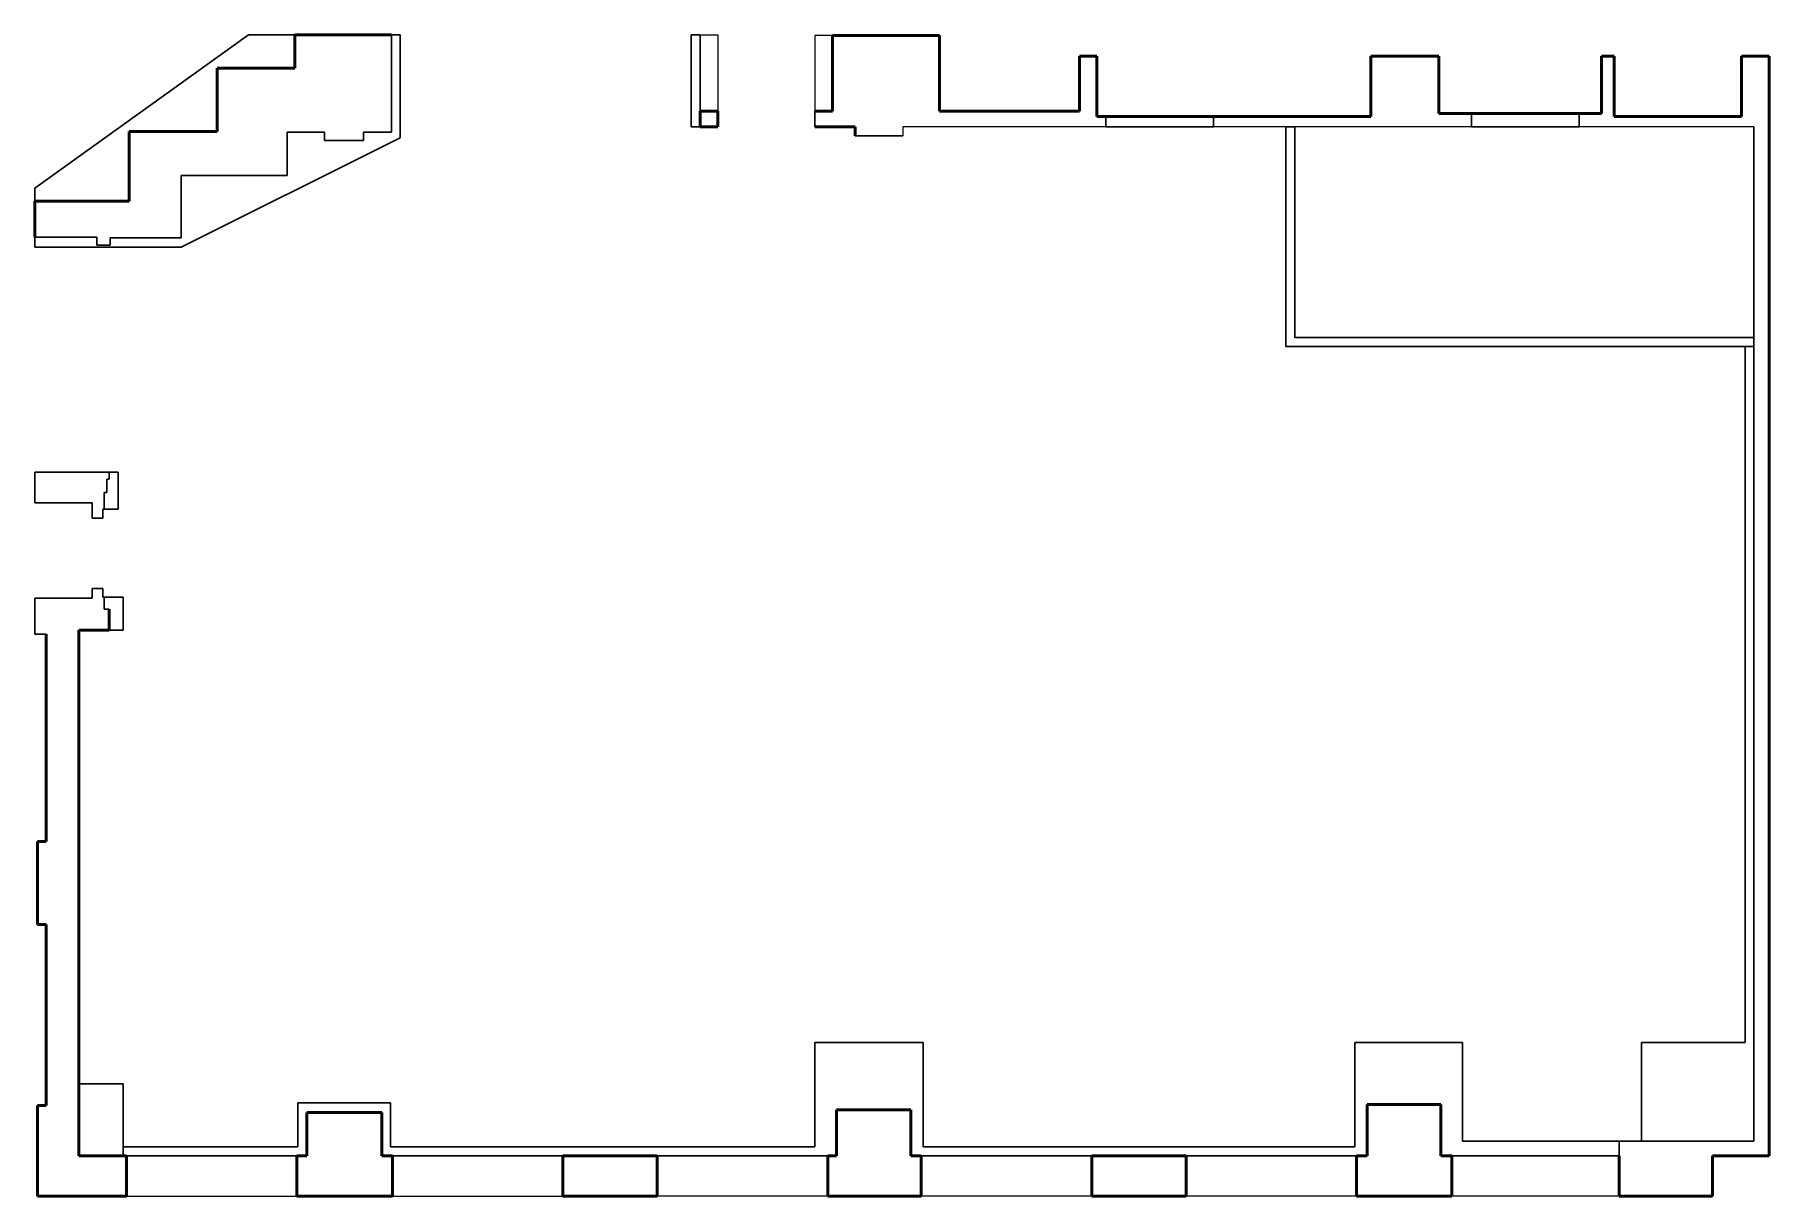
# Model space of a CAD drawing. Header units: millimetres. Extents: x 610 to 20254, y 492 to 13647.
import ezdxf

# ---------------------------------------------------------------- set-up
doc = ezdxf.new("R2010")
doc.units = ezdxf.units.MM
doc.layers.add('B-F-WALL', color=3, linetype='Continuous', lineweight=15)
doc.layers.add('B-I-COL', color=2, linetype='Continuous')
doc.layers.add('B-I-WALL', color=3, linetype='Continuous')

msp = doc.modelspace()

# ---------------------------------------------------------------- linework, layer by layer
for p, q in [((12740, 12722), (13960, 12722)), ((12740, 12602), (12740, 12722)), ((12740, 12722), (13960, 12722)), ((12740, 12602), (12740, 12722)), ((13960, 12602), (12740, 12602)), ((13960, 12602), (12740, 12602)), ((13960, 12722), (13960, 12602)), ((13960, 12722), (13960, 12602)), ((16880, 12754), (18100, 12754)), ((16880, 12602), (16880, 12754)), ((18100, 12602), (16880, 12602)), ((18100, 12754), (18100, 12602))]:
    msp.add_line(p, q)
at = {"layer": 'B-F-WALL'}
for p, q in [((8145, 12782), (8145, 13647)), ((8145, 13647), (8345, 13647)), ((8345, 13647), (8345, 12782)), ((9645, 13637), (9445, 13637)), ((9445, 13637), (9445, 12782)), ((9645, 12782), (9645, 13637)), ((8345, 12782), (8145, 12782)), ((9445, 12782), (9645, 12782))]:
    msp.add_line(p, q, dxfattribs=at)
at = {"layer": 'B-I-COL', "lineweight": 0, "transparency": 33554687}
for p, q in [((3555, 13267), (3555, 13647)), ((3555, 13647), (4650, 13647)), ((9645, 12782), (9645, 13637)), ((2675, 12552), (2675, 13267)), ((2675, 13267), (3555, 13267)), ((8145, 12602), (8145, 12782)), ((8145, 12782), (8345, 12782)), ((8345, 12602), (8345, 12782)), ((10855, 12782), (12440, 12782)), ((9900, 12502), (9900, 12602)), ((20080, 12602), (10440, 12602)), ((10440, 12602), (10440, 12502)), ((12640, 12722), (15740, 12722)), ((16510, 12754), (18352, 12754)), ((18497, 12722), (19940, 12722)), ((20254, 12602), (20254, 952)), ((1680, 11762), (1680, 12552)), ((1680, 12552), (2675, 12552)), ((610, 11352), (610, 11762)), ((610, 11762), (1680, 11762)), ((1455, 7142), (1455, 6902)), ((1455, 6902), (1110, 6902)), ((740, 4509), (740, 6857)), ((640, 3569), (640, 4509)), ((640, 4509), (740, 4509)), ((740, 3569), (640, 3569)), ((740, 1519), (740, 3569)), ((640, 492), (640, 1519)), ((640, 1519), (740, 1519)), ((3690, 952), (3690, 1442)), ((3690, 1442), (4540, 1442)), ((4540, 1442), (4540, 952)), ((9690, 952), (9690, 1472)), ((9690, 1472), (10530, 1472)), ((10530, 1472), (10530, 952)), ((15700, 952), (15700, 1532)), ((15700, 1532), (16535, 1532)), ((16535, 1532), (16535, 952)), ((1110, 952), (1650, 952)), ((1650, 952), (1650, 492)), ((3580, 492), (3580, 952)), ((3580, 952), (3690, 952)), ((4540, 952), (4660, 952)), ((4660, 952), (4660, 492)), ((6590, 492), (6590, 952)), ((6590, 952), (7660, 952)), ((7660, 952), (7660, 492)), ((9590, 492), (9590, 952)), ((9590, 952), (9690, 952)), ((10530, 952), (10650, 952)), ((10650, 952), (10650, 492)), ((12580, 492), (12580, 952)), ((12580, 952), (13650, 952)), ((13650, 952), (13650, 492)), ((15580, 492), (15580, 952)), ((15580, 952), (15700, 952)), ((16535, 952), (16660, 952)), ((16660, 952), (16660, 492)), ((18555, 492), (18555, 952)), ((20254, 952), (19610, 952)), ((19610, 952), (19610, 492)), ((1650, 492), (640, 492)), ((4660, 492), (3580, 492)), ((7660, 492), (6590, 492)), ((10650, 492), (9590, 492)), ((13650, 492), (12580, 492)), ((16660, 492), (15580, 492)), ((19610, 492), (18555, 492))]:
    msp.add_line(p, q, dxfattribs=at).dxf.unprotected_set("ltscale", 0)
at = {"layer": 'B-I-COL', "lineweight": 50, "ltscale": 150, "transparency": 33554687}
for p, q in [((4650, 13647), (3555, 13647)), ((3555, 13647), (3555, 13267)), ((9645, 13637), (10855, 13637)), ((10855, 13637), (9645, 13637)), ((9645, 13637), (9645, 12782)), ((10855, 13637), (10855, 12782)), ((10855, 12782), (10855, 13637)), ((12440, 12782), (12440, 13402)), ((12440, 13402), (12440, 12782)), ((12440, 13402), (12640, 13402)), ((12640, 13402), (12640, 12722)), ((12640, 12722), (12640, 13402)), ((15740, 12722), (15740, 13402)), ((15740, 13402), (15740, 12722)), ((15740, 13402), (16510, 13402)), ((16510, 13402), (16510, 12754)), ((16510, 12754), (16510, 13402)), ((18352, 12754), (18352, 13402)), ((18352, 13402), (18352, 12754)), ((18497, 13402), (18352, 13402)), ((18497, 13402), (18497, 12722)), ((18497, 12722), (18497, 13402)), ((19940, 12722), (19940, 13402)), ((19940, 13402), (19940, 12722)), ((20254, 13402), (19940, 13402)), ((20254, 13402), (20254, 12602)), ((20254, 12602), (20254, 13402)), ((2675, 13267), (2675, 12552)), ((3555, 13267), (2675, 13267)), ((8145, 12782), (8145, 12602)), ((8345, 12782), (8145, 12782)), ((8345, 12782), (8345, 12602)), ((9645, 12782), (9445, 12782)), ((12440, 12782), (10855, 12782)), ((8345, 12602), (8145, 12602)), ((9445, 12602), (9900, 12602)), ((9900, 12602), (9900, 12502)), ((15740, 12722), (12640, 12722)), ((18352, 12754), (16510, 12754)), ((19940, 12722), (18497, 12722)), ((20254, 952), (20254, 12602)), ((2675, 12552), (1680, 12552)), ((1680, 12552), (1680, 11762)), ((1680, 11762), (610, 11762)), ((610, 11762), (610, 11352)), ((1455, 6902), (1455, 7142)), ((1110, 6902), (1455, 6902)), ((1110, 952), (1110, 6902)), ((740, 6857), (740, 4509)), ((740, 4509), (640, 4509)), ((640, 4509), (640, 3569)), ((640, 3569), (740, 3569)), ((740, 3569), (740, 1519)), ((740, 1519), (640, 1519)), ((640, 1519), (640, 492)), ((4540, 1442), (3690, 1442)), ((3690, 1442), (3690, 952)), ((4540, 952), (4540, 1442)), ((10530, 1472), (9690, 1472)), ((9690, 1472), (9690, 952)), ((10530, 952), (10530, 1472)), ((16535, 1532), (15700, 1532)), ((15700, 1532), (15700, 952)), ((16535, 952), (16535, 1532)), ((1650, 952), (1110, 952)), ((1650, 492), (1650, 952)), ((3580, 952), (3580, 492)), ((3690, 952), (3580, 952)), ((4660, 952), (4540, 952)), ((4660, 492), (4660, 952)), ((7660, 952), (6590, 952)), ((6590, 952), (6590, 492)), ((7660, 492), (7660, 952)), ((9690, 952), (9590, 952)), ((9590, 952), (9590, 492)), ((10650, 952), (10530, 952)), ((10650, 492), (10650, 952)), ((13650, 952), (12580, 952)), ((12580, 952), (12580, 492)), ((13650, 492), (13650, 952)), ((15700, 952), (15580, 952)), ((15580, 952), (15580, 492)), ((16660, 952), (16535, 952)), ((16660, 492), (16660, 952)), ((18555, 952), (18555, 492)), ((19610, 492), (19610, 952)), ((19610, 952), (20254, 952)), ((640, 492), (1650, 492)), ((3580, 492), (4660, 492)), ((6590, 492), (7660, 492)), ((9590, 492), (10650, 492)), ((12580, 492), (13650, 492)), ((15580, 492), (16660, 492)), ((18555, 492), (19610, 492))]:
    msp.add_line(p, q, dxfattribs=at)
at = {"layer": 'B-I-COL'}
for p, q in [((4650, 12542), (4650, 13647)), ((9445, 12602), (9445, 12782)), ((20080, 1117), (20080, 12602)), ((3470, 12052), (3470, 12542)), ((3470, 12542), (3890, 12542)), ((3890, 12542), (3890, 12447)), ((3890, 12447), (4335, 12447)), ((4335, 12447), (4335, 12542)), ((4335, 12542), (4650, 12542)), ((9900, 12502), (10440, 12502)), ((2270, 11347), (2270, 12052)), ((2270, 12052), (3470, 12052)), ((610, 11352), (1315, 11352)), ((1315, 11352), (1315, 11262)), ((1315, 11262), (1465, 11262)), ((1465, 11262), (1465, 11347)), ((1465, 11347), (2270, 11347)), ((1315, 8692), (610, 8692)), ((610, 8692), (610, 8347)), ((1455, 8692), (1315, 8692)), ((1315, 8692), (1315, 8692)), ((1455, 8612), (1455, 8692)), ((1395, 8272), (1395, 8462)), ((1395, 8462), (1425, 8462)), ((1425, 8462), (1425, 8612)), ((1425, 8612), (1455, 8612)), ((610, 8347), (1260, 8347)), ((1260, 8347), (1260, 8172)), ((1380, 8172), (1380, 8272)), ((1380, 8272), (1395, 8272)), ((1380, 8172), (1260, 8172)), ((1260, 7377), (1260, 7267)), ((1380, 7377), (1260, 7377)), ((1380, 7277), (1380, 7377)), ((1395, 7277), (1380, 7277)), ((1395, 7142), (1395, 7277)), ((1260, 7267), (610, 7267)), ((610, 7267), (610, 6857)), ((1455, 7142), (1395, 7142)), ((610, 6857), (740, 6857)), ((18555, 952), (18555, 1117)), ((18555, 1117), (20080, 1117))]:
    msp.add_line(p, q, dxfattribs=at)
at = {"layer": 'B-I-COL', "lineweight": 15, "ltscale": 50, "transparency": 33554687}
for p, q in [((3580, 952), (1650, 952)), ((4660, 952), (6590, 952)), ((9590, 952), (7660, 952)), ((12580, 952), (10650, 952)), ((15580, 952), (13650, 952)), ((16660, 952), (18555, 952)), ((1650, 492), (3580, 492)), ((4660, 492), (6590, 492)), ((9590, 492), (7660, 492)), ((12580, 492), (10650, 492)), ((15580, 492), (13650, 492)), ((18555, 492), (16660, 492))]:
    msp.add_line(p, q, dxfattribs=at)
at = {"layer": 'B-I-WALL'}
for p, q in [((3030, 13647), (610, 11907)), ((3555, 13647), (3030, 13647)), ((3555, 13267), (3555, 13647)), ((4750, 13647), (4650, 13647)), ((4650, 13647), (4650, 12542)), ((4750, 12480), (4750, 13647)), ((8045, 13647), (8145, 13647)), ((8045, 12602), (8045, 13647)), ((8145, 13647), (8145, 12602)), ((2675, 12552), (2675, 13267)), ((2675, 13267), (3555, 13267)), ((8145, 12602), (8045, 12602)), ((14780, 10117), (14780, 12602)), ((14780, 12602), (14880, 12602)), ((14880, 12602), (14880, 10217)), ((1680, 11762), (1680, 12552)), ((1680, 12552), (2675, 12552)), ((2270, 11242), (4650, 12430)), ((3890, 12542), (3470, 12542)), ((3470, 12542), (3470, 12052)), ((3890, 12447), (3890, 12542)), ((4335, 12447), (3890, 12447)), ((4650, 12542), (4335, 12542)), ((4335, 12542), (4335, 12447)), ((4650, 12430), (4750, 12480)), ((3470, 12052), (2270, 12052)), ((2270, 12052), (2270, 11347)), ((610, 11907), (610, 11762)), ((610, 11762), (1680, 11762)), ((1315, 11352), (610, 11352)), ((610, 11352), (610, 11242)), ((610, 11242), (1315, 11242)), ((1315, 11262), (1315, 11352)), ((1465, 11262), (1315, 11262)), ((1315, 11242), (2270, 11242)), ((2270, 11347), (1465, 11347)), ((1465, 11347), (1465, 11262)), ((14780, 10117), (14780, 10217)), ((14880, 10217), (15395, 10217)), ((15395, 10217), (15395, 10217)), ((15395, 10217), (15395, 10217)), ((15395, 10217), (15495, 10217)), ((15495, 10217), (18495, 10217)), ((15495, 10217), (18495, 10217)), ((18495, 10217), (18595, 10217)), ((18595, 10217), (18595, 10217)), ((18595, 10217), (20080, 10217)), ((20080, 10217), (20080, 10117)), ((14880, 10117), (14780, 10117)), ((15495, 10117), (14780, 10117)), ((18495, 10117), (15495, 10117)), ((15495, 10117), (15495, 10117)), ((18495, 10117), (15495, 10117)), ((20080, 10117), (18495, 10117)), ((18495, 10117), (18495, 10117)), ((18495, 10117), (18495, 10117)), ((20080, 10117), (19980, 10117)), ((19980, 10117), (19980, 2232)), ((20080, 1117), (20080, 10117)), ((1555, 8692), (1455, 8692)), ((1455, 8692), (1455, 8612)), ((1555, 8272), (1555, 8692)), ((1425, 8462), (1395, 8462)), ((1395, 8462), (1395, 8272)), ((1455, 8612), (1425, 8612)), ((1425, 8612), (1425, 8462)), ((1395, 8272), (1555, 8272)), ((1610, 7277), (1395, 7277)), ((1395, 7277), (1395, 7142)), ((1610, 6902), (1610, 7277)), ((1395, 7142), (1455, 7142)), ((1455, 7142), (1455, 6902)), ((1455, 6902), (1455, 6902)), ((1455, 6902), (1455, 6902)), ((1455, 6902), (1610, 6902)), ((1610, 6902), (1610, 6902)), ((1610, 6902), (1610, 6902)), ((10670, 2232), (9445, 2232)), ((9445, 2232), (9445, 1052)), ((10670, 1052), (10670, 2232)), ((16780, 2232), (15560, 2232)), ((15560, 2232), (15560, 1052)), ((16780, 1117), (16780, 2232)), ((19980, 2232), (18805, 2232)), ((18805, 2232), (18805, 1117)), ((1610, 1767), (1110, 1767)), ((1110, 1767), (1110, 952)), ((1610, 952), (1610, 1767)), ((4640, 1552), (3590, 1552)), ((3590, 1552), (3590, 1052)), ((3690, 952), (3690, 1442)), ((3690, 1442), (4540, 1442)), ((4540, 1442), (4540, 952)), ((4640, 1052), (4640, 1552)), ((9690, 952), (9690, 1472)), ((9690, 1472), (10530, 1472)), ((10530, 1472), (10530, 952)), ((15700, 952), (15700, 1532)), ((15700, 1532), (16535, 1532)), ((16535, 1532), (16535, 952)), ((1610, 1052), (1610, 952)), ((3590, 1052), (1610, 1052)), ((9445, 1052), (4640, 1052)), ((15560, 1052), (10670, 1052)), ((18805, 1117), (16780, 1117)), ((18555, 952), (18555, 1117)), ((18555, 1117), (20080, 1117)), ((1110, 952), (1610, 952)), ((1610, 952), (3690, 952)), ((4540, 952), (9690, 952)), ((10530, 952), (15700, 952)), ((16535, 952), (18555, 952))]:
    msp.add_line(p, q, dxfattribs=at)

doc.saveas('drawing.dxf')
